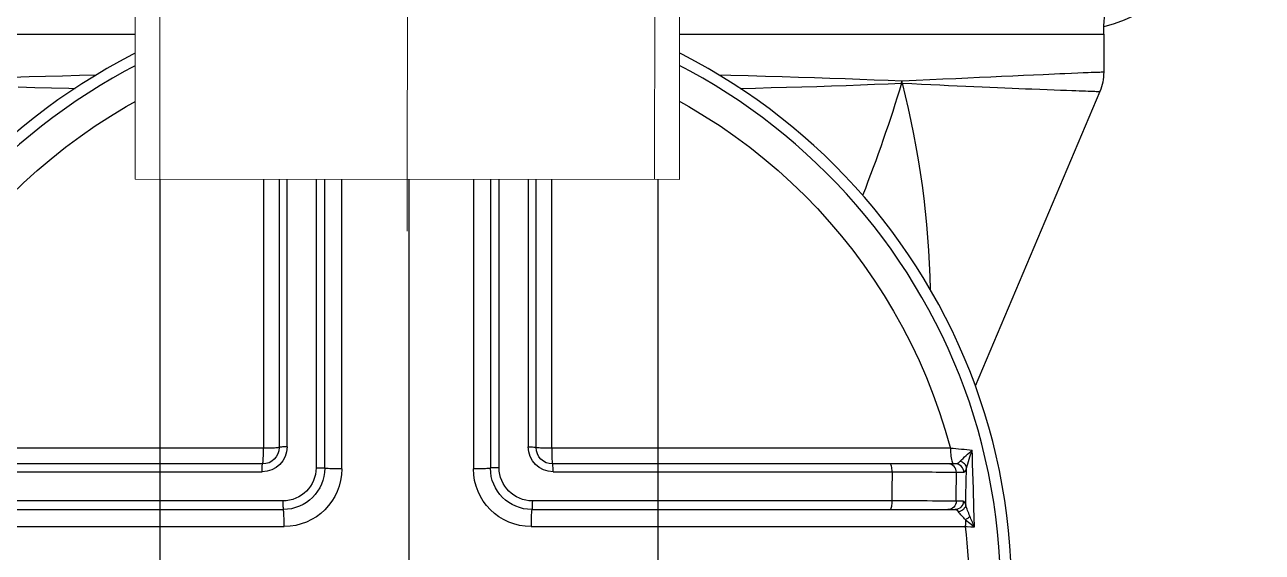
# Model space of a CAD drawing. Header units: millimetres. Extents: x -294625 to 2136527, y -251383 to 128331.
# Drawn here: x 1087771.5 to 1087920.7, y -78372.5 to -78308.9 of the extents above; entities that cross this region are included whole.
import ezdxf

# ---------------------------------------------------------------- set-up
doc = ezdxf.new("R2010")
doc.units = ezdxf.units.MM
doc.set_wipeout_variables(frame=1)
doc.linetypes.add('CENTER2', pattern=[28.575, 19.05, -3.175, 3.175, -3.175])
doc.layers.add('0.06 Trả nước', color=3, linetype='Continuous')
for name, color, linetype, lineweight in [('duong bao khuat', 251, 'Continuous', 0), ('Duong tam', 32, 'CENTER2', 0), ('Net manh', 54, 'Continuous', 0), ('Phu kien uPVC', 3, 'Continuous', 0)]:
    doc.layers.add(name, color=color, linetype=linetype, lineweight=lineweight)

# ---------------------------------------------------------------- blocks, each defined once
blk = doc.blocks.new('MB bom')
at = {"color": 8, "linetype": 'Continuous'}
for p, q in [((-199162.97, 638721.07), (-199198.56, 638706.05)), ((-199162.97, 638721.06), (-199162.97, 638721.07)), ((-199162.97, 638721.01), (-199162.97, 638721.06)), ((-199162.96, 638720.93), (-199162.97, 638721.01)), ((-199162.96, 638720.81), (-199162.96, 638720.93)), ((-199162.96, 638720.65), (-199162.96, 638720.81)), ((-199162.95, 638720.46), (-199162.96, 638720.65)), ((-199162.94, 638720.24), (-199162.95, 638720.46)), ((-199162.93, 638719.98), (-199162.94, 638720.24)), ((-199160.69, 638720.35), (-199160.7, 638720.02)), ((-199160.68, 638720.63), (-199160.69, 638720.35)), ((-199160.67, 638720.87), (-199160.68, 638720.63)), ((-199160.66, 638721.08), (-199160.67, 638720.87)), ((-199160.65, 638721.25), (-199160.66, 638721.08)), ((-199160.64, 638721.38), (-199160.65, 638721.25)), ((-199156.05, 638721.54), (-199160.64, 638721.54)), ((-199160.64, 638721.54), (-199160.64, 638721.52)), ((-199160.64, 638721.52), (-199160.64, 638721.47)), ((-199160.64, 638721.47), (-199160.64, 638721.38)), ((-199156.05, 638665.32), (-199156.05, 638721.54)), ((-199162.92, 638719.68), (-199162.93, 638719.98)), ((-199162.91, 638719.35), (-199162.92, 638719.68)), ((-199162.9, 638718.99), (-199162.91, 638719.35)), ((-199162.88, 638718.59), (-199162.9, 638718.99)), ((-199160.74, 638719.08), (-199160.77, 638718.41)), ((-199160.72, 638719.66), (-199160.74, 638719.08)), ((-199160.7, 638720.02), (-199160.72, 638719.66)), ((-199162.87, 638718.17), (-199162.88, 638718.59)), ((-199162.85, 638717.7), (-199162.87, 638718.17)), ((-199162.83, 638717.04), (-199162.85, 638717.7)), ((-199160.8, 638717.66), (-199160.84, 638716.84)), ((-199160.77, 638718.41), (-199160.8, 638717.66)), ((-199162.8, 638716.32), (-199162.83, 638717.04)), ((-199162.77, 638715.55), (-199162.8, 638716.32)), ((-199160.86, 638716.24), (-199160.89, 638715.6)), ((-199160.84, 638716.84), (-199160.86, 638716.24)), ((-199162.74, 638714.72), (-199162.77, 638715.55)), ((-199162.7, 638713.83), (-199162.74, 638714.72)), ((-199160.95, 638714.22), (-199161, 638713.09)), ((-199160.92, 638714.93), (-199160.95, 638714.22)), ((-199160.89, 638715.6), (-199160.92, 638714.93)), ((-199162.67, 638712.89), (-199162.7, 638713.83)), ((-199162.64, 638712.12), (-199162.67, 638712.89)), ((-199161, 638713.09), (-199161.06, 638711.87)), ((-199162.6, 638711.32), (-199162.64, 638712.12)), ((-199162.57, 638710.49), (-199162.6, 638711.32)), ((-199161.06, 638711.87), (-199161.12, 638710.57)), ((-199162.53, 638709.63), (-199162.57, 638710.49)), ((-199161.12, 638710.57), (-199161.18, 638709.2)), ((-199162.49, 638708.74), (-199162.53, 638709.63)), ((-199162.45, 638707.82), (-199162.49, 638708.74)), ((-199161.18, 638709.2), (-199161.24, 638707.91)), ((-199162.41, 638706.87), (-199162.45, 638707.82)), ((-199162.37, 638705.89), (-199162.41, 638706.87)), ((-199161.24, 638707.91), (-199161.3, 638706.57)), ((-199215.55, 638705.95), (-199213.26, 638705.89)), ((-199215.55, 638705.95), (-199215.55, 638705.95)), ((-199215.11, 638705.4), (-199215.55, 638705.95)), ((-199215.53, 638705.51), (-199215.55, 638705.95)), ((-199215.51, 638705.05), (-199215.53, 638705.51)), ((-199214.68, 638704.88), (-199215.11, 638705.4)), ((-199214.42, 638705.23), (-199214.48, 638705.17)), ((-199214.36, 638705.29), (-199214.42, 638705.23)), ((-199214.31, 638705.35), (-199214.36, 638705.29)), ((-199214.25, 638705.4), (-199214.31, 638705.35)), ((-199213.26, 638705.89), (-199210.97, 638705.82)), ((-199210.97, 638705.82), (-199208.94, 638705.76)), ((-199208.94, 638705.76), (-199207.93, 638705.73)), ((-199207.93, 638705.73), (-199206.92, 638705.7)), ((-199206.92, 638705.7), (-199206.3, 638705.68)), ((-199162.32, 638704.9), (-199162.37, 638705.89)), ((-199161.3, 638706.57), (-199161.36, 638705.15)), ((-199215.5, 638704.84), (-199215.51, 638705.05)), ((-199215.5, 638652.44), (-199215.5, 638704.84)), ((-199215.4, 638704.84), (-199215.5, 638704.84)), ((-199215.29, 638704.85), (-199215.4, 638704.84)), ((-199215.19, 638704.85), (-199215.29, 638704.85)), ((-199215.08, 638704.85), (-199215.19, 638704.85)), ((-199214.98, 638704.86), (-199215.08, 638704.85)), ((-199214.88, 638704.86), (-199214.98, 638704.86)), ((-199214.78, 638704.87), (-199214.88, 638704.86)), ((-199214.68, 638704.88), (-199214.78, 638704.87)), ((-199214.63, 638704.95), (-199214.68, 638704.88)), ((-199214.58, 638705.03), (-199214.63, 638704.95)), ((-199214.53, 638705.1), (-199214.58, 638705.03)), ((-199214.48, 638705.17), (-199214.53, 638705.1)), ((-199213.69, 638704.18), (-199213.73, 638704.02)), ((-199213.62, 638704.34), (-199213.69, 638704.18)), ((-199213.53, 638704.49), (-199213.62, 638704.34)), ((-199213.43, 638704.61), (-199213.53, 638704.49)), ((-199213.43, 638703.81), (-199213.45, 638703.62)), ((-199213.3, 638704.72), (-199213.43, 638704.61)), ((-199213.37, 638704), (-199213.43, 638703.81)), ((-199213.28, 638704.17), (-199213.37, 638704)), ((-199213.16, 638704.81), (-199213.3, 638704.72)), ((-199213.16, 638704.32), (-199213.28, 638704.17)), ((-199213.02, 638704.86), (-199213.16, 638704.81)), ((-199213.01, 638704.44), (-199213.16, 638704.32)), ((-199212.87, 638704.89), (-199213.02, 638704.86)), ((-199212.83, 638704.53), (-199213.01, 638704.44)), ((-199212.87, 638704.89), (-199212.64, 638704.8)), ((-199212.65, 638704.59), (-199212.83, 638704.53)), ((-199212.45, 638704.6), (-199212.65, 638704.59)), ((-199212.45, 638703.74), (-199212.65, 638703.72)), ((-199212.64, 638704.8), (-199212.5, 638704.7)), ((-199212.5, 638704.7), (-199212.45, 638704.6)), ((-199212.45, 638704.6), (-199212.45, 638703.74)), ((-199212.45, 638703.74), (-199212.01, 638703.74)), ((-199212.45, 638703.74), (-199212.45, 638703.52)), ((-199212.01, 638703.74), (-199211.58, 638703.75)), ((-199211.58, 638703.75), (-199211.14, 638703.75)), ((-199211.14, 638703.75), (-199210.7, 638703.75)), ((-199210.7, 638703.75), (-199210.26, 638703.76)), ((-199210.26, 638703.76), (-199209.83, 638703.76)), ((-199209.83, 638703.76), (-199209.39, 638703.77)), ((-199209.39, 638703.77), (-199208.95, 638703.77)), ((-199208.95, 638704.68), (-199208.9, 638704.79)), ((-199208.95, 638704.68), (-199208.76, 638704.66)), ((-199208.95, 638703.77), (-199208.95, 638704.68)), ((-199208.95, 638703.77), (-199208.76, 638703.75)), ((-199208.9, 638704.79), (-199208.73, 638704.9)), ((-199208.76, 638704.66), (-199208.57, 638704.6)), ((-199208.76, 638703.75), (-199208.57, 638703.69)), ((-199208.73, 638704.9), (-199208.47, 638705)), ((-199208.57, 638704.6), (-199208.4, 638704.51)), ((-199208.47, 638705), (-199208.33, 638704.97)), ((-199208.4, 638704.51), (-199208.24, 638704.39)), ((-199208.33, 638704.97), (-199208.19, 638704.92)), ((-199208.24, 638704.39), (-199208.12, 638704.24)), ((-199208.19, 638704.92), (-199208.06, 638704.85)), ((-199208.12, 638704.24), (-199208.03, 638704.07)), ((-199208.06, 638704.85), (-199207.94, 638704.75)), ((-199208.03, 638704.07), (-199207.97, 638703.89)), ((-199207.97, 638703.89), (-199207.95, 638703.69)), ((-199207.94, 638704.75), (-199207.84, 638704.64)), ((-199207.84, 638704.64), (-199207.75, 638704.51)), ((-199207.75, 638704.51), (-199207.68, 638704.37)), ((-199207.68, 638704.37), (-199207.63, 638704.21)), ((-199162.28, 638703.88), (-199162.32, 638704.9)), ((-199162.23, 638702.83), (-199162.28, 638703.88)), ((-199161.36, 638705.15), (-199161.43, 638703.68)), ((-199213.45, 638702.75), (-199213.45, 638703.62)), ((-199213.43, 638702.95), (-199213.45, 638702.75)), ((-199213.45, 638695.77), (-199213.45, 638702.75)), ((-199213.37, 638703.13), (-199213.43, 638702.95)), ((-199213.28, 638703.3), (-199213.37, 638703.13)), ((-199213.16, 638703.45), (-199213.28, 638703.3)), ((-199213.01, 638703.57), (-199213.16, 638703.45)), ((-199212.83, 638703.66), (-199213.01, 638703.57)), ((-199212.65, 638703.72), (-199212.83, 638703.66)), ((-199212.45, 638703.52), (-199212.44, 638703.19)), ((-199212.44, 638703.19), (-199212.44, 638702.86)), ((-199212.44, 638702.86), (-199212.44, 638702.46)), ((-199212.44, 638702.46), (-199212.43, 638701.98)), ((-199208.57, 638703.69), (-199208.4, 638703.6)), ((-199208.4, 638703.6), (-199208.24, 638703.48)), ((-199208.24, 638703.48), (-199208.12, 638703.33)), ((-199208.12, 638703.33), (-199208.03, 638703.16)), ((-199208.03, 638703.16), (-199207.97, 638702.98)), ((-199207.97, 638702.98), (-199207.95, 638702.78)), ((-199207.95, 638703.69), (-199207.95, 638702.78)), ((-199207.93, 638703.41), (-199207.95, 638703.47)), ((-199207.95, 638702.78), (-199207.95, 638695.8)), ((-199207.89, 638703.36), (-199207.93, 638703.41)), ((-199207.81, 638703.31), (-199207.89, 638703.36)), ((-199207.7, 638703.26), (-199207.81, 638703.31)), ((-199207.57, 638703.22), (-199207.7, 638703.26)), ((-199207.4, 638703.18), (-199207.57, 638703.22)), ((-199207.22, 638703.14), (-199207.4, 638703.18)), ((-199207.02, 638703.11), (-199207.22, 638703.14)), ((-199206.79, 638703.08), (-199207.02, 638703.11)), ((-199206.56, 638703.06), (-199206.79, 638703.08)), ((-199206.31, 638703.05), (-199206.56, 638703.06)), ((-199206.06, 638703.04), (-199206.31, 638703.05)), ((-199206.06, 638703.04), (-199206.06, 638654.93)), ((-199162.18, 638701.76), (-199162.23, 638702.83)), ((-199161.43, 638703.68), (-199161.5, 638702.15)), ((-199212.43, 638701.98), (-199212.43, 638701.45)), ((-199212.43, 638701.45), (-199212.43, 638700.88)), ((-199212.43, 638700.88), (-199212.42, 638700.26)), ((-199162.13, 638700.67), (-199162.18, 638701.76)), ((-199161.5, 638702.15), (-199161.58, 638700.57)), ((-199212.42, 638700.26), (-199212.42, 638699.58)), ((-199212.42, 638699.58), (-199212.42, 638698.86)), ((-199162.08, 638699.54), (-199162.13, 638700.67)), ((-199162.02, 638698.4), (-199162.08, 638699.54)), ((-199161.58, 638700.57), (-199161.66, 638698.92)), ((-199212.42, 638698.86), (-199212.42, 638698.18)), ((-199212.42, 638698.18), (-199212.41, 638697.48)), ((-199161.97, 638697.22), (-199162.02, 638698.4)), ((-199161.66, 638698.92), (-199161.74, 638697.22)), ((-199212.41, 638697.48), (-199212.41, 638696.73)), ((-199212.41, 638696.73), (-199212.41, 638695.97)), ((-199162.04, 638695.55), (-199161.97, 638697.16)), ((-199161.97, 638697.22), (-199161.94, 638697.22)), ((-199161.97, 638697.16), (-199161.97, 638697.22)), ((-199161.97, 638697.16), (-199161.94, 638697.16)), ((-199161.94, 638697.22), (-199161.91, 638697.22)), ((-199161.94, 638697.16), (-199161.91, 638697.16)), ((-199161.91, 638697.22), (-199161.88, 638697.22)), ((-199161.91, 638697.16), (-199161.88, 638697.16)), ((-199161.88, 638697.22), (-199161.85, 638697.22)), ((-199161.88, 638697.16), (-199161.85, 638697.17)), ((-199161.85, 638697.22), (-199161.82, 638697.22)), ((-199161.85, 638697.17), (-199161.82, 638697.17)), ((-199161.82, 638697.22), (-199161.79, 638697.22)), ((-199161.82, 638697.17), (-199161.79, 638697.17)), ((-199161.79, 638697.22), (-199161.76, 638697.22)), ((-199161.79, 638697.17), (-199161.76, 638697.17)), ((-199161.76, 638697.22), (-199161.74, 638697.22)), ((-199161.76, 638697.17), (-199161.74, 638697.17)), ((-199161.74, 638697.22), (-199161.74, 638697.17)), ((-199161.74, 638697.17), (-199161.66, 638695.53)), ((-199213.43, 638695.8), (-199213.45, 638695.77)), ((-199213.45, 638652.54), (-199213.45, 638695.77)), ((-199213.39, 638695.84), (-199213.43, 638695.8)), ((-199213.31, 638695.87), (-199213.39, 638695.84)), ((-199213.21, 638695.9), (-199213.31, 638695.87)), ((-199213.08, 638695.93), (-199213.21, 638695.9)), ((-199212.93, 638695.95), (-199213.08, 638695.93)), ((-199212.76, 638695.96), (-199212.93, 638695.95)), ((-199212.59, 638695.97), (-199212.76, 638695.96)), ((-199212.41, 638695.97), (-199212.59, 638695.97)), ((-199211.97, 638695.98), (-199212.41, 638695.97)), ((-199212.41, 638695.97), (-199212.41, 638652.6)), ((-199211.53, 638695.98), (-199211.97, 638695.98)), ((-199211.09, 638695.98), (-199211.53, 638695.98)), ((-199210.65, 638695.99), (-199211.09, 638695.98)), ((-199210.22, 638695.99), (-199210.65, 638695.99)), ((-199209.78, 638696), (-199210.22, 638695.99)), ((-199209.34, 638696), (-199209.78, 638696)), ((-199208.9, 638696), (-199209.34, 638696)), ((-199208.9, 638655.1), (-199208.9, 638696)), ((-199208.9, 638696), (-199208.71, 638696)), ((-199208.71, 638696), (-199208.53, 638695.99)), ((-199208.53, 638695.99), (-199208.37, 638695.97)), ((-199208.37, 638695.97), (-199208.23, 638695.94)), ((-199208.23, 638695.94), (-199208.11, 638695.91)), ((-199208.11, 638695.91), (-199208.02, 638695.87)), ((-199208.02, 638695.87), (-199207.97, 638695.84)), ((-199207.97, 638695.84), (-199207.95, 638695.8)), ((-199207.95, 638695.8), (-199207.95, 638655.04)), ((-199162.1, 638693.9), (-199162.04, 638695.55)), ((-199161.66, 638695.53), (-199161.59, 638693.84)), ((-199162.17, 638692.2), (-199162.1, 638693.9)), ((-199161.59, 638693.84), (-199161.53, 638692.11)), ((-199162.23, 638690.48), (-199162.17, 638692.2)), ((-199161.53, 638692.11), (-199161.46, 638690.33)), ((-199162.3, 638688.71), (-199162.23, 638690.48)), ((-199161.46, 638690.33), (-199161.39, 638688.51)), ((-199162.36, 638686.91), (-199162.3, 638688.71)), ((-199161.39, 638688.51), (-199161.33, 638686.65)), ((-199162.41, 638685.11), (-199162.36, 638686.91)), ((-199161.33, 638686.65), (-199161.27, 638684.71)), ((-199162.46, 638683.28), (-199162.41, 638685.11)), ((-199161.27, 638684.71), (-199161.21, 638682.73)), ((-199162.51, 638681.42), (-199162.46, 638683.28)), ((-199162.56, 638679.54), (-199162.51, 638681.42)), ((-199161.21, 638682.73), (-199161.15, 638680.72)), ((-199161.15, 638680.72), (-199161.1, 638678.65)), ((-199162.6, 638677.69), (-199162.56, 638679.54)), ((-199161.1, 638678.65), (-199161.04, 638676.56)), ((-199161.04, 638676.56), (-199161.01, 638675.17)), ((-199208.9, 638655.1), (-199208.71, 638655.1)), ((-199208.71, 638655.1), (-199208.53, 638655.1)), ((-199208.53, 638655.1), (-199208.37, 638655.09)), ((-199208.37, 638655.09), (-199208.23, 638655.08)), ((-199208.23, 638655.08), (-199208.11, 638655.08)), ((-199208.11, 638655.08), (-199208.02, 638655.06)), ((-199208.02, 638655.06), (-199207.97, 638655.05)), ((-199207.97, 638655.05), (-199207.95, 638655.04)), ((-199207.93, 638655.03), (-199207.95, 638655.04)), ((-199207.89, 638655.01), (-199207.93, 638655.03)), ((-199207.81, 638655), (-199207.89, 638655.01)), ((-199207.7, 638654.99), (-199207.81, 638655)), ((-199207.57, 638654.97), (-199207.7, 638654.99)), ((-199207.4, 638654.96), (-199207.57, 638654.97)), ((-199207.22, 638654.95), (-199207.4, 638654.96)), ((-199207.02, 638654.95), (-199207.22, 638654.95)), ((-199206.79, 638654.94), (-199207.02, 638654.95)), ((-199206.56, 638654.93), (-199206.79, 638654.94)), ((-199206.31, 638654.93), (-199206.56, 638654.93)), ((-199206.06, 638654.93), (-199206.31, 638654.93)), ((-199206.06, 638654.93), (-199157.95, 638654.93)), ((-199206.06, 638654.93), (-199206.06, 638654.68)), ((-199206.06, 638654.68), (-199206.06, 638654.43)), ((-199157.95, 638654.93), (-199157.94, 638654.68)), ((-199157.94, 638654.68), (-199157.93, 638654.43)), ((-199155.31, 638654.69), (-199155.29, 638654.07)), ((-199206.06, 638654.43), (-199206.05, 638654.2)), ((-199206.05, 638654.2), (-199206.05, 638653.98)), ((-199206.05, 638653.98), (-199206.04, 638653.77)), ((-199206.04, 638653.77), (-199206.03, 638653.59)), ((-199206.03, 638653.59), (-199206.02, 638653.43)), ((-199206.02, 638653.43), (-199206.01, 638653.29)), ((-199206.01, 638653.29), (-199205.99, 638653.18)), ((-199205.99, 638653.18), (-199205.98, 638653.1)), ((-199205.98, 638653.1), (-199205.97, 638653.06)), ((-199205.97, 638653.06), (-199205.95, 638653.04)), ((-199205.95, 638653.04), (-199165.2, 638653.04)), ((-199205.94, 638653.02), (-199205.95, 638653.04)), ((-199205.93, 638652.97), (-199205.94, 638653.02)), ((-199205.92, 638652.88), (-199205.93, 638652.97)), ((-199165.16, 638653.02), (-199165.2, 638653.04)), ((-199165.2, 638653.04), (-199158.21, 638653.04)), ((-199165.12, 638652.97), (-199165.16, 638653.02)), ((-199165.08, 638652.88), (-199165.12, 638652.97)), ((-199158.02, 638653.02), (-199158.21, 638653.04)), ((-199158.21, 638653.04), (-199157.3, 638653.04)), ((-199157.83, 638652.97), (-199158.02, 638653.02)), ((-199157.93, 638654.43), (-199157.91, 638654.2)), ((-199157.91, 638654.2), (-199157.88, 638653.98)), ((-199157.88, 638653.98), (-199157.85, 638653.77)), ((-199157.85, 638653.77), (-199157.82, 638653.59)), ((-199157.66, 638652.87), (-199157.83, 638652.97)), ((-199157.82, 638653.59), (-199157.77, 638653.43)), ((-199157.77, 638653.43), (-199157.73, 638653.29)), ((-199157.73, 638653.29), (-199157.68, 638653.18)), ((-199157.68, 638653.18), (-199157.63, 638653.1)), ((-199157.63, 638653.1), (-199157.58, 638653.06)), ((-199157.58, 638653.06), (-199157.52, 638653.04)), ((-199157.11, 638653.02), (-199157.3, 638653.04)), ((-199156.92, 638652.97), (-199157.11, 638653.02)), ((-199156.75, 638652.87), (-199156.92, 638652.97)), ((-199156.63, 638653.31), (-199156.78, 638653.36)), ((-199156.48, 638653.24), (-199156.63, 638653.31)), ((-199156.35, 638653.15), (-199156.48, 638653.24)), ((-199156.24, 638653.05), (-199156.35, 638653.15)), ((-199156.14, 638652.93), (-199156.24, 638653.05)), ((-199155.29, 638654.07), (-199155.26, 638653.07)), ((-199155.26, 638653.07), (-199155.23, 638652.06)), ((-199215.24, 638652.45), (-199215.5, 638652.44)), ((-199214.97, 638652.45), (-199215.24, 638652.45)), ((-199214.72, 638652.45), (-199214.97, 638652.45)), ((-199214.48, 638652.46), (-199214.72, 638652.45)), ((-199214.26, 638652.46), (-199214.48, 638652.46)), ((-199214.05, 638652.47), (-199214.26, 638652.46)), ((-199213.88, 638652.48), (-199214.05, 638652.47)), ((-199213.73, 638652.49), (-199213.88, 638652.48)), ((-199213.61, 638652.5), (-199213.73, 638652.49)), ((-199213.52, 638652.52), (-199213.61, 638652.5)), ((-199213.47, 638652.53), (-199213.52, 638652.52)), ((-199213.45, 638652.54), (-199213.47, 638652.53)), ((-199213.43, 638652.55), (-199213.45, 638652.54)), ((-199213.39, 638652.56), (-199213.43, 638652.55)), ((-199213.31, 638652.57), (-199213.39, 638652.56)), ((-199213.21, 638652.58), (-199213.31, 638652.57)), ((-199213.08, 638652.58), (-199213.21, 638652.58)), ((-199212.93, 638652.59), (-199213.08, 638652.58)), ((-199212.76, 638652.59), (-199212.93, 638652.59)), ((-199212.59, 638652.59), (-199212.76, 638652.59)), ((-199212.41, 638652.6), (-199212.59, 638652.59)), ((-199205.91, 638652.77), (-199205.92, 638652.88)), ((-199205.9, 638652.62), (-199205.91, 638652.77)), ((-199205.89, 638652.46), (-199205.9, 638652.62)), ((-199205.89, 638652.28), (-199205.89, 638652.46)), ((-199205.89, 638652.09), (-199205.89, 638652.28)), ((-199164.99, 638652.09), (-199205.89, 638652.09)), ((-199165.05, 638652.77), (-199165.08, 638652.88)), ((-199165.03, 638652.62), (-199165.05, 638652.77)), ((-199165.01, 638652.46), (-199165.03, 638652.62)), ((-199164.99, 638652.28), (-199165.01, 638652.46)), ((-199165, 638651.22), (-199164.99, 638651.65)), ((-199164.99, 638652.09), (-199164.99, 638652.28)), ((-199164.99, 638651.65), (-199164.99, 638652.09)), ((-199164.23, 638652.09), (-199164.99, 638652.09)), ((-199163.49, 638652.09), (-199164.23, 638652.09)), ((-199162.78, 638652.09), (-199163.49, 638652.09)), ((-199162.11, 638652.08), (-199162.78, 638652.09)), ((-199161.38, 638652.08), (-199162.11, 638652.08)), ((-199160.7, 638652.08), (-199161.38, 638652.08)), ((-199160.08, 638652.07), (-199160.7, 638652.08)), ((-199159.51, 638652.07), (-199160.08, 638652.07)), ((-199158.98, 638652.07), (-199159.51, 638652.07)), ((-199158.51, 638652.06), (-199158.98, 638652.07)), ((-199158.11, 638652.06), (-199158.51, 638652.06)), ((-199157.77, 638652.05), (-199158.11, 638652.06)), ((-199157.45, 638652.05), (-199157.77, 638652.05)), ((-199157.51, 638652.75), (-199157.66, 638652.87)), ((-199157.39, 638652.6), (-199157.51, 638652.75)), ((-199157.22, 638652.04), (-199157.45, 638652.05)), ((-199157.3, 638652.42), (-199157.39, 638652.6)), ((-199157.24, 638652.24), (-199157.3, 638652.42)), ((-199157.22, 638652.04), (-199157.24, 638652.24)), ((-199157.22, 638652.04), (-199157.23, 638651.6)), ((-199157.23, 638651.6), (-199157.23, 638651.17)), ((-199156.31, 638652.04), (-199157.22, 638652.04)), ((-199156.6, 638652.75), (-199156.75, 638652.87)), ((-199156.48, 638652.6), (-199156.6, 638652.75)), ((-199156.39, 638652.42), (-199156.48, 638652.6)), ((-199156.33, 638652.24), (-199156.39, 638652.42)), ((-199156.31, 638652.04), (-199156.33, 638652.24)), ((-199156.25, 638652.06), (-199156.31, 638652.04)), ((-199156.18, 638652.12), (-199156.25, 638652.06)), ((-199156.11, 638652.23), (-199156.18, 638652.12)), ((-199156.07, 638652.8), (-199156.14, 638652.93)), ((-199156.05, 638652.36), (-199156.11, 638652.23)), ((-199156.02, 638652.67), (-199156.07, 638652.8)), ((-199155.99, 638652.53), (-199156.05, 638652.36)), ((-199155.99, 638652.53), (-199156.02, 638652.67)), ((-199155.23, 638652.06), (-199155.17, 638650.03)), ((-199165.01, 638649.9), (-199165, 638650.34)), ((-199165, 638650.78), (-199165, 638651.22)), ((-199165, 638650.34), (-199165, 638650.78)), ((-199157.23, 638651.17), (-199157.24, 638650.73)), ((-199157.24, 638650.73), (-199157.24, 638650.29)), ((-199157.24, 638650.29), (-199157.24, 638649.85)), ((-199155.17, 638650.03), (-199155.1, 638647.74)), ((-199208.4, 638648.58), (-199165.02, 638648.58)), ((-199208.4, 638648.58), (-199208.4, 638648.4)), ((-199165.02, 638648.58), (-199165.01, 638649.02)), ((-199165.02, 638648.58), (-199165.02, 638648.4)), ((-199165.02, 638648.58), (-199164.05, 638648.58)), ((-199165.01, 638649.46), (-199165.01, 638649.9)), ((-199165.01, 638649.02), (-199165.01, 638649.46)), ((-199164.05, 638648.58), (-199163.1, 638648.58)), ((-199163.1, 638648.58), (-199162.36, 638648.57)), ((-199162.36, 638648.57), (-199161.64, 638648.57)), ((-199161.64, 638648.57), (-199160.95, 638648.57)), ((-199160.95, 638648.57), (-199160.3, 638648.57)), ((-199160.3, 638648.57), (-199159.71, 638648.56)), ((-199159.71, 638648.56), (-199159.18, 638648.56)), ((-199159.18, 638648.56), (-199158.69, 638648.56)), ((-199158.69, 638648.56), (-199158.25, 638648.55)), ((-199158.25, 638648.55), (-199157.92, 638648.55)), ((-199157.92, 638648.55), (-199157.65, 638648.55)), ((-199157.65, 638648.55), (-199157.42, 638648.54)), ((-199157.42, 638648.54), (-199157.25, 638648.54)), ((-199157.25, 638648.54), (-199157.27, 638648.35)), ((-199157.24, 638649.85), (-199157.25, 638649.42)), ((-199157.25, 638649.42), (-199157.25, 638648.98)), ((-199157.25, 638648.98), (-199157.25, 638648.54)), ((-199157.25, 638648.54), (-199156.39, 638648.54)), ((-199156.39, 638648.54), (-199156.41, 638648.35)), ((-199156.39, 638648.54), (-199156.29, 638648.49)), ((-199156.29, 638648.49), (-199156.19, 638648.35)), ((-199208.51, 638647.11), (-199208.52, 638646.94)), ((-199208.5, 638647.26), (-199208.51, 638647.11)), ((-199208.49, 638647.38), (-199208.5, 638647.26)), ((-199208.48, 638647.47), (-199208.49, 638647.38)), ((-199208.46, 638647.52), (-199208.48, 638647.47)), ((-199208.45, 638647.54), (-199208.46, 638647.52)), ((-199208.44, 638647.56), (-199208.45, 638647.54)), ((-199165.23, 638647.54), (-199208.45, 638647.54)), ((-199208.43, 638647.6), (-199208.44, 638647.56)), ((-199208.42, 638647.68), (-199208.43, 638647.6)), ((-199208.41, 638647.92), (-199208.42, 638647.79)), ((-199208.42, 638647.79), (-199208.42, 638647.68)), ((-199208.4, 638648.06), (-199208.41, 638647.92)), ((-199208.4, 638648.4), (-199208.4, 638648.23)), ((-199208.4, 638648.23), (-199208.4, 638648.06)), ((-199165.19, 638647.56), (-199165.23, 638647.54)), ((-199158.24, 638647.54), (-199165.23, 638647.54)), ((-199165.15, 638647.6), (-199165.19, 638647.56)), ((-199165.12, 638647.68), (-199165.15, 638647.6)), ((-199165.09, 638647.79), (-199165.12, 638647.68)), ((-199165.06, 638647.92), (-199165.09, 638647.79)), ((-199165.04, 638648.06), (-199165.06, 638647.92)), ((-199165.03, 638648.23), (-199165.04, 638648.06)), ((-199165.02, 638648.4), (-199165.03, 638648.23)), ((-199158.05, 638647.56), (-199158.24, 638647.54)), ((-199157.37, 638647.54), (-199158.24, 638647.54)), ((-199157.86, 638647.62), (-199158.05, 638647.56)), ((-199157.69, 638647.71), (-199157.86, 638647.62)), ((-199157.54, 638647.83), (-199157.69, 638647.71)), ((-199157.42, 638647.99), (-199157.54, 638647.83)), ((-199157.33, 638648.16), (-199157.42, 638647.99)), ((-199157.18, 638647.56), (-199157.37, 638647.54)), ((-199157.27, 638648.35), (-199157.33, 638648.16)), ((-199157, 638647.62), (-199157.18, 638647.56)), ((-199156.83, 638647.71), (-199157, 638647.62)), ((-199156.81, 638647.3), (-199156.98, 638647.26)), ((-199156.68, 638647.83), (-199156.83, 638647.71)), ((-199156.65, 638647.37), (-199156.81, 638647.3)), ((-199156.55, 638647.99), (-199156.68, 638647.83)), ((-199156.51, 638647.46), (-199156.65, 638647.37)), ((-199156.46, 638648.16), (-199156.55, 638647.99)), ((-199156.38, 638647.57), (-199156.51, 638647.46)), ((-199156.41, 638648.35), (-199156.46, 638648.16)), ((-199156.27, 638647.69), (-199156.38, 638647.57)), ((-199156.19, 638647.83), (-199156.27, 638647.69)), ((-199156.19, 638648.35), (-199156.1, 638648.12)), ((-199156.13, 638647.97), (-199156.19, 638647.83)), ((-199156.1, 638648.12), (-199156.13, 638647.97)), ((-199155.1, 638647.74), (-199155.04, 638645.44)), ((-199208.54, 638646.02), (-199208.55, 638645.76)), ((-199208.55, 638645.76), (-199208.55, 638645.49)), ((-199208.53, 638646.73), (-199208.54, 638646.51)), ((-199208.54, 638646.51), (-199208.54, 638646.27)), ((-199208.54, 638646.27), (-199208.54, 638646.02)), ((-199208.52, 638646.94), (-199208.53, 638646.73)), ((-199156.14, 638645.81), (-199156.15, 638645.7)), ((-199156.15, 638645.7), (-199156.15, 638645.6)), ((-199156.15, 638645.6), (-199156.15, 638645.49)), ((-199156.13, 638646.11), (-199156.14, 638646.01)), ((-199156.14, 638646.01), (-199156.14, 638645.91)), ((-199156.14, 638645.91), (-199156.14, 638645.81)), ((-199156.12, 638646.22), (-199156.13, 638646.11)), ((-199156.11, 638646.31), (-199156.12, 638646.22)), ((-199156.04, 638646.36), (-199156.11, 638646.31)), ((-199155.96, 638646.41), (-199156.04, 638646.36)), ((-199155.89, 638646.46), (-199155.96, 638646.41)), ((-199155.82, 638646.52), (-199155.89, 638646.46)), ((-199155.76, 638646.57), (-199155.82, 638646.52)), ((-199155.7, 638646.63), (-199155.76, 638646.57)), ((-199155.64, 638646.69), (-199155.7, 638646.63)), ((-199155.59, 638646.74), (-199155.64, 638646.69)), ((-199156.15, 638645.49), (-199208.55, 638645.49)), ((-199155.94, 638645.48), (-199156.15, 638645.49)), ((-199155.48, 638645.46), (-199155.94, 638645.48)), ((-199155.04, 638645.44), (-199155.48, 638645.46)), ((-199208.55, 638629.59), (-199156.15, 638629.59)), ((-199208.55, 638629.59), (-199208.55, 638629.33)), ((-199208.55, 638629.33), (-199208.54, 638629.07)), ((-199156.15, 638629.59), (-199155.94, 638629.6)), ((-199156.15, 638629.59), (-199156.15, 638629.49)), ((-199156.15, 638629.49), (-199156.15, 638629.38)), ((-199156.15, 638629.38), (-199156.14, 638629.28)), ((-199156.14, 638629.28), (-199156.14, 638629.17)), ((-199156.14, 638629.17), (-199156.14, 638629.07)), ((-199156.14, 638629.07), (-199156.13, 638628.97)), ((-199156.11, 638628.77), (-199155.59, 638629.2)), ((-199155.94, 638629.6), (-199155.48, 638629.62)), ((-199155.59, 638629.2), (-199155.05, 638629.64)), ((-199155.48, 638629.62), (-199155.04, 638629.64)), ((-199155.04, 638629.64), (-199155.1, 638627.35)), ((-199155.05, 638629.64), (-199155.04, 638629.64)), ((-199208.54, 638629.07), (-199208.54, 638628.81)), ((-199208.54, 638628.81), (-199208.54, 638628.57)), ((-199208.54, 638628.57), (-199208.53, 638628.35)), ((-199208.53, 638628.35), (-199208.52, 638628.15)), ((-199208.52, 638628.15), (-199208.51, 638627.97)), ((-199208.51, 638627.97), (-199208.5, 638627.82)), ((-199208.5, 638627.82), (-199208.49, 638627.7)), ((-199208.49, 638627.7), (-199208.48, 638627.61)), ((-199208.48, 638627.61), (-199208.46, 638627.56)), ((-199156.81, 638627.78), (-199156.98, 638627.82)), ((-199156.65, 638627.71), (-199156.81, 638627.78)), ((-199156.51, 638627.62), (-199156.65, 638627.71)), ((-199156.38, 638627.52), (-199156.51, 638627.62)), ((-199156.13, 638628.97), (-199156.12, 638628.87)), ((-199156.12, 638628.87), (-199156.11, 638628.77)), ((-199156.04, 638628.72), (-199156.11, 638628.77)), ((-199155.96, 638628.67), (-199156.04, 638628.72)), ((-199155.89, 638628.62), (-199155.96, 638628.67)), ((-199155.82, 638628.57), (-199155.89, 638628.62)), ((-199155.76, 638628.51), (-199155.82, 638628.57)), ((-199155.7, 638628.45), (-199155.76, 638628.51)), ((-199155.64, 638628.4), (-199155.7, 638628.45)), ((-199155.59, 638628.34), (-199155.64, 638628.4)), ((-199208.46, 638627.56), (-199208.45, 638627.54)), ((-199208.45, 638627.54), (-199165.23, 638627.54)), ((-199208.44, 638627.53), (-199208.45, 638627.54)), ((-199208.43, 638627.48), (-199208.44, 638627.53)), ((-199208.42, 638627.4), (-199208.43, 638627.48)), ((-199208.42, 638627.3), (-199208.42, 638627.4)), ((-199208.41, 638627.17), (-199208.42, 638627.3)), ((-199208.4, 638627.02), (-199208.41, 638627.17)), ((-199208.4, 638626.85), (-199208.4, 638627.02)), ((-199208.4, 638626.68), (-199208.4, 638626.85)), ((-199208.4, 638626.5), (-199208.4, 638626.68)), ((-199165.02, 638626.5), (-199208.4, 638626.5)), ((-199165.19, 638627.53), (-199165.23, 638627.54)), ((-199165.23, 638627.54), (-199158.24, 638627.54)), ((-199165.15, 638627.48), (-199165.19, 638627.53)), ((-199165.12, 638627.4), (-199165.15, 638627.48)), ((-199165.09, 638627.3), (-199165.12, 638627.4)), ((-199165.06, 638627.17), (-199165.09, 638627.3)), ((-199165.04, 638627.02), (-199165.06, 638627.17)), ((-199165.03, 638626.85), (-199165.04, 638627.02)), ((-199165.02, 638626.68), (-199165.03, 638626.85)), ((-199165.02, 638626.5), (-199165.02, 638626.68)), ((-199165.01, 638626.06), (-199165.02, 638626.5)), ((-199164.26, 638626.5), (-199165.02, 638626.5)), ((-199163.52, 638626.5), (-199164.26, 638626.5)), ((-199162.81, 638626.51), (-199163.52, 638626.5)), ((-199162.14, 638626.51), (-199162.81, 638626.51)), ((-199161.41, 638626.51), (-199162.14, 638626.51)), ((-199160.73, 638626.51), (-199161.41, 638626.51)), ((-199160.11, 638626.52), (-199160.73, 638626.51)), ((-199159.54, 638626.52), (-199160.11, 638626.52)), ((-199159.01, 638626.52), (-199159.54, 638626.52)), ((-199158.54, 638626.53), (-199159.01, 638626.52)), ((-199158.14, 638626.53), (-199158.54, 638626.53)), ((-199158.05, 638627.52), (-199158.24, 638627.54)), ((-199158.24, 638627.54), (-199157.37, 638627.54)), ((-199157.8, 638626.53), (-199158.14, 638626.53)), ((-199157.86, 638627.47), (-199158.05, 638627.52)), ((-199157.69, 638627.37), (-199157.86, 638627.47)), ((-199157.48, 638626.54), (-199157.8, 638626.53)), ((-199157.54, 638627.25), (-199157.69, 638627.37)), ((-199157.42, 638627.1), (-199157.54, 638627.25)), ((-199157.25, 638626.54), (-199157.48, 638626.54)), ((-199157.33, 638626.92), (-199157.42, 638627.1)), ((-199157.18, 638627.52), (-199157.37, 638627.54)), ((-199157.27, 638626.74), (-199157.33, 638626.92)), ((-199157.25, 638626.54), (-199157.27, 638626.74)), ((-199156.39, 638626.54), (-199157.25, 638626.54)), ((-199157.25, 638626.54), (-199157.25, 638626.1)), ((-199157.25, 638626.1), (-199157.25, 638625.67)), ((-199157, 638627.47), (-199157.18, 638627.52)), ((-199156.83, 638627.37), (-199157, 638627.47)), ((-199156.68, 638627.25), (-199156.83, 638627.37)), ((-199156.55, 638627.1), (-199156.68, 638627.25)), ((-199156.46, 638626.92), (-199156.55, 638627.1)), ((-199156.41, 638626.74), (-199156.46, 638626.92)), ((-199156.39, 638626.54), (-199156.41, 638626.74)), ((-199156.29, 638626.59), (-199156.39, 638626.54)), ((-199156.27, 638627.39), (-199156.38, 638627.52)), ((-199156.19, 638626.73), (-199156.29, 638626.59)), ((-199156.19, 638627.26), (-199156.27, 638627.39)), ((-199156.13, 638627.11), (-199156.19, 638627.26)), ((-199156.1, 638626.96), (-199156.19, 638626.73)), ((-199156.1, 638626.96), (-199156.13, 638627.11)), ((-199155.1, 638627.35), (-199155.17, 638625.06)), ((-199165.01, 638625.62), (-199165.01, 638626.06)), ((-199165.01, 638625.18), (-199165.01, 638625.62)), ((-199165, 638624.75), (-199165.01, 638625.18)), ((-199165, 638624.31), (-199165, 638624.75)), ((-199157.25, 638625.67), (-199157.24, 638625.23)), ((-199157.24, 638625.23), (-199157.24, 638624.79)), ((-199157.24, 638624.79), (-199157.24, 638624.35)), ((-199155.17, 638625.06), (-199155.23, 638623.03)), ((-199165, 638623.87), (-199165, 638624.31)), ((-199164.99, 638623.43), (-199165, 638623.87)), ((-199164.99, 638622.99), (-199164.99, 638623.43)), ((-199157.24, 638624.35), (-199157.23, 638623.92)), ((-199157.23, 638623.92), (-199157.23, 638623.48)), ((-199157.23, 638623.48), (-199157.22, 638623.04)), ((-199215.5, 638570.24), (-199215.5, 638622.64)), ((-199215.5, 638622.64), (-199215.24, 638622.64)), ((-199215.24, 638622.64), (-199214.97, 638622.64)), ((-199214.97, 638622.64), (-199214.72, 638622.63)), ((-199214.72, 638622.63), (-199214.48, 638622.63)), ((-199214.48, 638622.63), (-199214.26, 638622.62)), ((-199214.26, 638622.62), (-199214.05, 638622.61)), ((-199214.05, 638622.61), (-199213.88, 638622.6)), ((-199213.88, 638622.6), (-199213.73, 638622.59)), ((-199213.73, 638622.59), (-199213.61, 638622.58)), ((-199213.61, 638622.58), (-199213.52, 638622.57)), ((-199213.52, 638622.57), (-199213.47, 638622.55)), ((-199213.47, 638622.55), (-199213.45, 638622.54)), ((-199213.45, 638579.32), (-199213.45, 638622.54)), ((-199213.43, 638622.53), (-199213.45, 638622.54)), ((-199213.39, 638622.52), (-199213.43, 638622.53)), ((-199213.31, 638622.51), (-199213.39, 638622.52)), ((-199213.21, 638622.51), (-199213.31, 638622.51)), ((-199213.08, 638622.5), (-199213.21, 638622.51)), ((-199212.93, 638622.49), (-199213.08, 638622.5)), ((-199212.76, 638622.49), (-199212.93, 638622.49)), ((-199212.59, 638622.49), (-199212.76, 638622.49)), ((-199212.41, 638622.49), (-199212.59, 638622.49)), ((-199212.41, 638622.49), (-199212.41, 638579.11)), ((-199206.02, 638621.66), (-199206.03, 638621.49)), ((-199206.01, 638621.79), (-199206.02, 638621.66)), ((-199205.99, 638621.9), (-199206.01, 638621.79)), ((-199205.98, 638621.98), (-199205.99, 638621.9)), ((-199205.97, 638622.03), (-199205.98, 638621.98)), ((-199205.95, 638622.04), (-199205.97, 638622.03)), ((-199205.94, 638622.06), (-199205.95, 638622.04)), ((-199165.2, 638622.04), (-199205.95, 638622.04)), ((-199205.93, 638622.11), (-199205.94, 638622.06)), ((-199205.92, 638622.2), (-199205.93, 638622.11)), ((-199205.91, 638622.32), (-199205.92, 638622.2)), ((-199205.9, 638622.46), (-199205.91, 638622.32)), ((-199205.89, 638622.62), (-199205.9, 638622.46)), ((-199205.89, 638622.99), (-199164.99, 638622.99)), ((-199205.89, 638622.99), (-199205.89, 638622.8)), ((-199205.89, 638622.8), (-199205.89, 638622.62)), ((-199165.16, 638622.06), (-199165.2, 638622.04)), ((-199158.21, 638622.04), (-199165.2, 638622.04)), ((-199165.12, 638622.11), (-199165.16, 638622.06)), ((-199165.08, 638622.2), (-199165.12, 638622.11)), ((-199165.05, 638622.32), (-199165.08, 638622.2)), ((-199165.03, 638622.46), (-199165.05, 638622.32)), ((-199165.01, 638622.62), (-199165.03, 638622.46)), ((-199164.99, 638622.8), (-199165.01, 638622.62)), ((-199164.99, 638622.99), (-199164.99, 638622.8)), ((-199158.02, 638622.06), (-199158.21, 638622.04)), ((-199157.3, 638622.04), (-199158.21, 638622.04)), ((-199157.83, 638622.12), (-199158.02, 638622.06)), ((-199157.66, 638622.21), (-199157.83, 638622.12)), ((-199157.77, 638621.66), (-199157.82, 638621.49)), ((-199157.73, 638621.79), (-199157.77, 638621.66)), ((-199157.68, 638621.9), (-199157.73, 638621.79)), ((-199157.63, 638621.98), (-199157.68, 638621.9)), ((-199157.51, 638622.33), (-199157.66, 638622.21)), ((-199157.58, 638622.03), (-199157.63, 638621.98)), ((-199157.52, 638622.04), (-199157.58, 638622.03)), ((-199157.39, 638622.49), (-199157.51, 638622.33)), ((-199157.3, 638622.66), (-199157.39, 638622.49)), ((-199157.24, 638622.85), (-199157.3, 638622.66)), ((-199157.11, 638622.06), (-199157.3, 638622.04)), ((-199157.22, 638623.04), (-199157.24, 638622.85)), ((-199157.22, 638623.04), (-199156.31, 638623.04)), ((-199156.92, 638622.12), (-199157.11, 638622.06)), ((-199156.75, 638622.21), (-199156.92, 638622.12)), ((-199156.63, 638621.77), (-199156.78, 638621.72)), ((-199156.6, 638622.33), (-199156.75, 638622.21)), ((-199156.48, 638621.84), (-199156.63, 638621.77)), ((-199156.48, 638622.49), (-199156.6, 638622.33)), ((-199156.39, 638622.66), (-199156.48, 638622.49)), ((-199156.35, 638621.93), (-199156.48, 638621.84)), ((-199156.33, 638622.85), (-199156.39, 638622.66)), ((-199156.24, 638622.03), (-199156.35, 638621.93)), ((-199156.31, 638623.04), (-199156.33, 638622.85)), ((-199156.31, 638623.04), (-199156.2, 638622.99)), ((-199156.14, 638622.15), (-199156.24, 638622.03)), ((-199156.2, 638622.99), (-199156.1, 638622.82)), ((-199156.07, 638622.28), (-199156.14, 638622.15)), ((-199156.1, 638622.82), (-199155.99, 638622.56)), ((-199156.02, 638622.42), (-199156.07, 638622.28)), ((-199155.99, 638622.56), (-199156.02, 638622.42)), ((-199155.26, 638622.02), (-199155.29, 638621.01)), ((-199155.23, 638623.03), (-199155.26, 638622.02)), ((-199207.7, 638620.1), (-199207.57, 638620.11)), ((-199207.57, 638620.11), (-199207.4, 638620.12)), ((-199207.4, 638620.12), (-199207.22, 638620.13)), ((-199207.22, 638620.13), (-199207.02, 638620.14)), ((-199207.02, 638620.14), (-199206.79, 638620.14)), ((-199206.79, 638620.14), (-199206.56, 638620.15)), ((-199206.56, 638620.15), (-199206.31, 638620.15)), ((-199206.31, 638620.15), (-199206.06, 638620.15)), ((-199206.05, 638620.88), (-199206.06, 638620.65)), ((-199206.06, 638620.65), (-199206.06, 638620.4)), ((-199206.06, 638620.4), (-199206.06, 638620.15)), ((-199206.06, 638620.15), (-199206.06, 638572.04)), ((-199157.95, 638620.15), (-199206.06, 638620.15)), ((-199206.04, 638621.31), (-199206.05, 638621.11)), ((-199206.05, 638621.11), (-199206.05, 638620.88)), ((-199206.03, 638621.49), (-199206.04, 638621.31)), ((-199157.94, 638620.4), (-199157.95, 638620.15)), ((-199157.93, 638620.65), (-199157.94, 638620.4)), ((-199157.91, 638620.88), (-199157.93, 638620.65)), ((-199157.88, 638621.11), (-199157.91, 638620.88)), ((-199157.85, 638621.31), (-199157.88, 638621.11)), ((-199157.82, 638621.49), (-199157.85, 638621.31)), ((-199155.29, 638621.01), (-199155.31, 638620.39)), ((-199208.9, 638579.08), (-199208.9, 638619.98)), ((-199208.9, 638619.98), (-199208.71, 638619.98)), ((-199208.71, 638619.98), (-199208.53, 638619.98)), ((-199208.53, 638619.98), (-199208.37, 638619.99)), ((-199208.37, 638619.99), (-199208.23, 638620)), ((-199208.23, 638620), (-199208.11, 638620.01)), ((-199208.11, 638620.01), (-199208.02, 638620.02)), ((-199208.02, 638620.02), (-199207.97, 638620.03)), ((-199207.97, 638620.03), (-199207.95, 638620.04)), ((-199207.95, 638620.04), (-199207.93, 638620.06)), ((-199207.95, 638620.04), (-199207.95, 638579.29)), ((-199207.93, 638620.06), (-199207.89, 638620.07)), ((-199207.89, 638620.07), (-199207.81, 638620.08)), ((-199207.81, 638620.08), (-199207.7, 638620.1)), ((-199156.05, 638553.54), (-199156.05, 638609.76)), ((-199161.01, 638599.93), (-199161.06, 638597.96)), ((-199161.06, 638597.96), (-199161.11, 638595.89)), ((-199162.59, 638596.68), (-199162.6, 638597.41)), ((-199162.54, 638594.58), (-199162.59, 638596.68)), ((-199161.11, 638595.89), (-199161.17, 638593.86)), ((-199162.48, 638592.54), (-199162.54, 638594.58)), ((-199161.17, 638593.86), (-199161.22, 638591.86)), ((-199162.43, 638590.53), (-199162.48, 638592.54)), ((-199161.22, 638591.86), (-199161.28, 638589.87))]:
    blk.add_line(p, q, dxfattribs=at)
for radius in [72.9, 71.55]:
    blk.add_circle((-199223.45, 638637.54), radius, dxfattribs=at)
for centre, radius, start, end in [((-199140.55, 638718.19), 15, 90, 167.0186), ((-199156.05, 638741.54), 20, 270, 293.0908), ((-199160.66, 638715.65), 5.89, 89.7873, 113.0955), ((-199223.45, 638637.54), 67.77, 83.2646, 96.7354), ((-199203.84, 638731.61), 28.21, 245.4591, 248.3355), ((-199210.03, 638714.75), 10.26, 245.7447, 253.9606), ((-199213.28, 638724.01), 19.61, 284.2092, 290.8438), ((-199216.97, 638713.99), 13.52, 313.7143, 322.103), ((-198888.72, 638733.01), 318.76, 184.9176, 185.394), ((-199207.83, 638711.47), 9.51, 223.9075, 231.6356), ((-199214.02, 638703.52), 0.577, 10.276, 59.9617), ((-199216.95, 638962.25), 257.39, 270.9079, 271.8883), ((-199676.26, 638696.76), 467.36, 359.9075, 0.8595), ((-199207.26, 638703.63), 0.692, 121.8831, 174.4864), ((-199223.45, 638637.54), 67.77, 14.866, 75.134), ((-199189.18, 638589.9), 110.72, 75.7703, 88.8084), ((-199108.36, 638520.54), 184.57, 106.8822, 111.3407), ((-199205.89, 638655.1), 3.01, 180.0141, 269.9859), ((-199205.95, 638655.04), 2, 180, 270), ((-199128.03, 638971.73), 318.21, 264.6056, 265.0828), ((-199143.13, 638639.73), 19.29, 129.1525, 135.0302), ((-199139.76, 638648.59), 16.7, 158.5773, 166.3696), ((-199157.47, 638653.91), 0.883, 281.5051, 322.1254), ((-199208.55, 638652.45), 6.96, 180.011, 269.989), ((-199208.45, 638652.54), 5, 180, 270), ((-199208.4, 638652.6), 4.01, 180, 270), ((-198915.44, 638644.45), 240.69, 178.0777, 179.1261), ((-199157.4, 638647.08), 0.467, 23.622, 86.1404), ((-199150.77, 638652.03), 7.82, 217.5302, 226.9267), ((-199145.59, 638651.2), 10.95, 196.2988, 203.9959), ((-199136.1, 638669.89), 30.92, 229.6603, 232.2275), ((-199132.19, 638655.96), 25.15, 201.4898, 204.7155), ((-199223.45, 638637.54), 67.77, 353.2646, 6.7354), ((-199208.55, 638622.64), 6.96, 90.011, 179.989), ((-199129.38, 638617.93), 28.21, 155.4591, 158.3355), ((-199157.48, 638628.11), 0.577, 280.276, 329.9617), ((-199149.52, 638621.92), 9.51, 133.9075, 141.6356), ((-199146.24, 638624.12), 10.26, 155.7447, 163.9606), ((-199208.45, 638622.54), 5, 90, 180), ((-199208.4, 638622.49), 4.01, 90, 180), ((-198898.75, 638631.04), 257.39, 180.9079, 181.8883), ((-199205.89, 638619.98), 3.01, 90.0141, 179.9859), ((-199205.95, 638620.04), 2, 90, 180), ((-199164.23, 639090.35), 467.36, 269.9075, 270.8595), ((-199157.36, 638621.35), 0.692, 31.8831, 84.4864), ((-199147, 638631.06), 13.52, 223.7143, 232.103), ((-199136.95, 638627.38), 19.65, 194.215, 200.8381), ((-199223.45, 638637.54), 67.77, 284.866, 345.134), ((-199127.98, 638302.81), 318.76, 94.9176, 95.394)]:
    blk.add_arc(centre, radius, start, end, dxfattribs=at)
blk = doc.blocks.new('mat dung van')
blk.add_wipeout([(-195729.71, 638223.91), (-195717.07, 638221.47), (-195704.23, 638220.87), (-195693.82, 638221.72), (-195683.86, 638223.71), (-195674.93, 638226.53), (-195661.29, 638232.97), (-195649.93, 638240.77), (-195643.97, 638246.02), (-195640.13, 638249.96), (-195636.99, 638253.57), (-195633.7, 638257.81), (-195629.7, 638263.78), (-195624.54, 638273.47), (-195622.27, 638278.91), (-195619.48, 638287.55), (-195617.12, 638299.57), (-195616.41, 638310.36), (-195616.75, 638318.6), (-195618.33, 638329.33), (-195620.03, 638336.08), (-195627.12, 638353.41), (-195630.23, 638358.76), (-195637.26, 638368.44), (-195643.74, 638375.43), (-195650.87, 638381.66), (-195658.42, 638386.97), (-195664.06, 638390.25), (-195673.28, 638394.52), (-195683.12, 638397.77), (-195688.69, 638399.08), (-195696.65, 638400.31), (-195708.57, 638400.81), (-195717.94, 638400.1), (-195728.17, 638398.17), (-195733.97, 638396.52), (-195744.97, 638392.16), (-195753.54, 638387.52), (-195765.49, 638378.74), (-195772.56, 638371.87), (-195779.85, 638362.87), (-195784.34, 638355.87), (-195788.63, 638347.45), (-195793.35, 638334.13), (-195794.78, 638327.9), (-195796.14, 638317.87), (-195796.38, 638308.45), (-195795.82, 638300.53), (-195794.27, 638291.33), (-195791.59, 638281.77), (-195788.77, 638274.54), (-195785.23, 638267.38), (-195779.36, 638258.13), (-195772.63, 638249.88), (-195764.2, 638241.84), (-195760.26, 638238.73), (-195753.89, 638234.38), (-195744.93, 638229.5), (-195739.64, 638227.2)]).dxf.layer = 'duong bao khuat'
at = {"linetype": 'ByBlock'}
blk.add_circle((-195706.41, 638310.84), 90, dxfattribs=at)
blk = doc.blocks.new('B88100C1')
at = {"color": 0}
blk.add_wipeout([(-50, 60.5), (-50, -60.5), (-50.59, -60.5), (-52, -60.5), (-54.71, -60.5), (-55.25, -60.5), (-56.15, -60.5), (-57.46, -60.5), (-58.31, -60.5), (-59, -60.5), (-59.5, -60.5), (-60.21, -60.5), (-63.72, -60.5), (-65, -60.5), (-66, -60.5), (-67, -60.5), (-67.51, -60.5), (-68, -60.5), (-69.05, -60.5), (-69.21, -60.5), (-105.7, -60.5), (-111.2, -55), (-138.77, -55), (-147.42, -59.08), (-154.45, -61.31), (-166.53, -63.15), (-176.26, -62.94), (-186, -61.19), (-200.2, -55.57), (-211.81, -47.46), (-223.11, -34.35), (-228.4, -24.28), (-231.77, -13.58), (-233.25, 0), (-232.64, 8.78), (-231.12, 16.28), (-227.8, 25.68), (-223.68, 33.46), (-217.62, 41.63), (-210.2, 48.83), (-202.87, 54.04), (-192.97, 58.93), (-180.01, 62.45), (-171.79, 63.22), (-170, 63.22), (-163.24, 62.89), (-156.52, 61.8), (-148.8, 59.59), (-142.6, 57.01), (-138.77, 55), (-111.2, 55), (-105.7, 60.5), (-69.21, 60.5), (-68.73, 60.5), (-67.71, 60.5), (-66.11, 60.5), (-64.73, 60.5), (-63.94, 60.5), (-63.72, 60.5), (-60.21, 60.5), (-59.98, 60.5), (-59.31, 60.5), (-57.75, 60.5), (-57, 60.5), (-56, 60.5), (-55.5, 60.5), (-54.71, 60.5), (-52, 60.5), (-51.01, 60.5), (-50.39, 60.5)], dxfattribs=at).dxf.layer = 'duong bao khuat'
at = {"layer": 'Duong tam', "color": 8, "ltscale": 50}
for p, q in [((-170, 72.5), (-170, -72.5)), ((-245, 0), (-38.5, 0))]:
    blk.add_line(p, q, dxfattribs=at)
at = {"layer": 'Net manh', "color": 0, "ltscale": 50}
for p, q in [((-102.2, 55), (-106.72, 50.48)), ((-50, 55), (-102.2, 55)), ((-102.2, 55), (-102.2, -55)), ((-106.72, 50.48), (-148.17, 50.48)), ((-106.72, -50.48), (-148.17, -50.48)), ((-102.2, -55), (-106.72, -50.48)), ((-102.2, -55), (-50, -55))]:
    blk.add_line(p, q, dxfattribs=at)
for radius, start, end in [(63.25, 60.4092, 299.5908), (55, 90, 270)]:
    blk.add_arc((-170, 0), radius, start, end, dxfattribs=at)
blk.add_ellipse((-148.17, 0), major_axis=(0, -50.48), ratio=0.72863, start_param=3.141593, end_param=6.283185, dxfattribs=at)
at = {"layer": 'Phu kien uPVC', "color": 0, "ltscale": 50}
for p, q in [((-105.7, 60.5), (-111.2, 55)), ((-50, 60.5), (-105.7, 60.5)), ((-50, 60.5), (-50, -60.5)), ((-170, 55), (-111.2, 55)), ((-170, -55), (-111.2, -55)), ((-105.7, -60.5), (-111.2, -55)), ((-105.7, -60.5), (-50, -60.5))]:
    blk.add_line(p, q, dxfattribs=at)
blk.add_arc((-170, 0), 60.5, 65.38, 294.62, dxfattribs=at)
blk = doc.blocks.new('PMBCB')
at = {"layer": '0.06 Trả nước'}
for p, q in [((314.08, 1897.97, 0), (314.11, 1687.94, 0)), ((374.08, 1897.98, 0), (374.11, 1687.95, 0))]:
    blk.add_line(p, q, dxfattribs=at)
at = {"layer": '0.06 Trả nước', "color": 8}
blk.add_line((344.08, 1897.97, 0), (344.11, 1687.95, 0), dxfattribs=at)
at = {"color": 8, "xscale": -0.998699011935332, "yscale": 0.998699011935332, "zscale": 0.998699011935332, "rotation": 270}
blk.add_blockref('MB bom', (-637462.74, 200790.95), dxfattribs=at)
at = {"layer": '0.06 Trả nước', "xscale": 0.5760000000000021, "yscale": 0.5760000000000021, "zscale": 0.5760000000000021, "rotation": 90}
blk.add_blockref('mat dung van', (368010.98, 114668.44), dxfattribs=at)
at = {"layer": '0.06 Trả nước', "xscale": 0.5420573960465384, "yscale": 0.5420573960465384, "zscale": 0.5420573960465384, "rotation": 269.9635649960027}
blk.add_blockref('B88100C1', (343.88, 1849.39), dxfattribs=at)
h = blk.add_hatch()
h.set_pattern_fill('BTCT2', color=8, scale=30, pattern_type=2)
h.set_pattern_definition([(50, (-27194.2, -11189.96), (215.17805, -18.8256), [22.5, -247.5]), (355, (-27194.2, -11189.96), (-41.6254, 225.6576), [18, -198]), (100.4514, (-27176.26, -11191.53), (173.5528, 206.8319), [19.122, -210.3426]), (46.1842, (-27194.2, -11129.96), (320.1723, -49.6557), [33.75, -371.25]), (96.6356, (-27167.5, -11134.1), (280.3988, 292.2354), [28.683, -315.514]), (351.1842, (-27194.2, -11129.96), (280.3986, 292.2356), [27, -297]), (21, (-27164.2, -11144.96), (179.0721, -120.7857), [22.5, -247.5]), (326, (-27164.2, -11144.96), (72.9946, 217.545), [18, -198]), (71.4514, (-27149.27, -11155.03), (252.0668, 96.7591), [19.122, -210.3426]), (37.5, (-27194.194, -11189.96), (3.64796, 99.86816), [0, -195.6, 0, -201, 0, -198.75]), (7.5, (-27194.19, -11189.96), (78.92086, 118.3235), [0, -114.6, 0, -191.1, 0, -75.75]), (327.5, (-27261.094, -11189.96), (160.14673, -6.76646), [0, -75, 0, -234, 0, -310.5]), (317.5, (-27291.1, -11189.96), (174.95585, 30.0315), [0, -97.5, 0, -155.4, 0, -220.5]), (45, (-27194.19, -11189.96), (-63.6396, 63.6396), []), (45, (-27194.19, -11168.96), (-63.6396, 63.6396), [])])
h.paths.add_polyline_path([(6600, 2700), (-2900, 2700), (-2900, -200), (6600, -200)])
h.paths.add_polyline_path([(5000, 2500), (5000, 0), (0, 0), (0, 2500)], flags=16)
h.paths.add_polyline_path([(5200, 2500), (6400, 2500), (6400, 0), (5200, 0)], flags=16)
h.paths.add_polyline_path([(-200, 2500), (-200, 0), (-2700, 0), (-2700, 2500)], flags=16)
h.paths.add_polyline_path([(5350.97, 389.34), (6075.73, 389.34), (6075.73, 539.34), (5350.97, 539.34)], flags=0)
h.paths.add_polyline_path([(5451.74, 547.35), (5986.02, 547.35), (5986.02, 775.92), (5451.74, 775.92)], flags=0)
h.paths.add_polyline_path([(4155.05, 389.34), (4879.81, 389.34), (4879.81, 539.34), (4155.05, 539.34)], flags=0)
h.paths.add_polyline_path([(4255.82, 547.35), (4790.11, 547.35), (4790.11, 775.92), (4255.82, 775.92)], flags=0)
h.paths.add_polyline_path([(-1032.12, 389.34), (-307.36, 389.34), (-307.36, 539.34), (-1032.12, 539.34)], flags=0)
h.paths.add_polyline_path([(-931.35, 547.35), (-397.07, 547.35), (-397.07, 775.92), (-931.35, 775.92)], flags=0)

msp = doc.modelspace()

# ---------------------------------------------------------------- block references
msp.add_blockref('PMBCB', (1087473.72, -80204.01))

doc.saveas('drawing.dxf')
